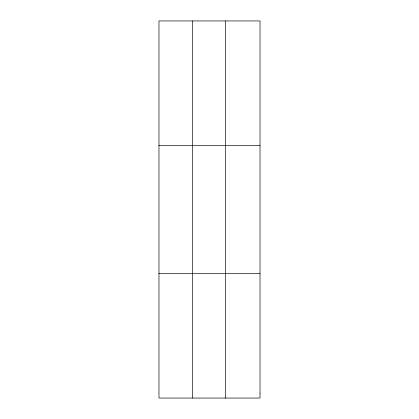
<?xml version="1.0" encoding="UTF-8"?>
<svg xmlns="http://www.w3.org/2000/svg" width="419" height="419" viewBox="0 0 419 419"><rect width="100%" height="100%" fill="white"/><g stroke="black" fill="none" stroke-linecap="round" stroke-linejoin="round"><path stroke-width="0.63" d="M192.321 20.95L192.321 398.05M225.668 20.95L225.668 398.05M158.979 145.393L260.021 145.393M158.979 273.607L260.021 273.607M260.021 393.603L260.021 398.05L158.979 398.05L158.979 20.95L260.021 20.95L260.021 393.603"/></g></svg>
